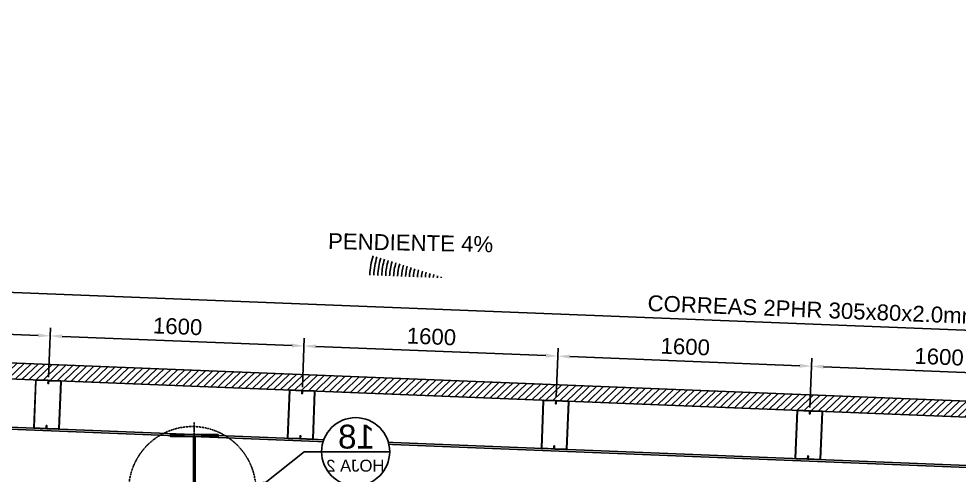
# Model space of a CAD drawing. Header units: millimetres. Extents: x -241278 to 318497, y -110515 to 29234.
# Drawn here: x 13498 to 19422, y -33477 to -30603 of the extents above; entities that cross this region are included whole.
import ezdxf
from ezdxf import colors
from ezdxf.entities.mleader import LeaderData, LeaderLine
from ezdxf.enums import TextEntityAlignment as Align
from ezdxf.math import Vec2, Vec3

# ---------------------------------------------------------------- set-up
doc = ezdxf.new("R2010")
doc.units = ezdxf.units.MM
doc.header["$LTSCALE"] = 0.1
doc.set_wipeout_variables(frame=1)
doc.linetypes.add('CENTERX2', pattern=[101.6, 63.5, -12.7, 12.7, -12.7])
doc.linetypes.add('HIDDENX2', pattern=[19.05, 12.7, -6.35])
for name, color, linetype in [('EE-5', 7, 'Continuous'), ('EE-TEXTO 1', 4, 'Continuous'), ('EE-TEXTO 2', 2, 'Continuous'), ('SIM-2PHR 305x80x2', 4, 'Continuous'), ('SIM-ACHURADOS', 8, 'Continuous'), ('SIM-ARM 580x1-4x200x1-2', 44, 'Continuous'), ('SIM-ARM 700x3-8x300x1-2', 66, 'Continuous'), ('SIM-COTAS', 1, 'Continuous'), ('SIM-EJES', 8, 'CENTERX2'), ('SIM-OCULTOS', 8, 'HIDDENX2')]:
    doc.layers.add(name, color=color, linetype=linetype)
doc.styles.add('ARIAL', font='arial.ttf')
doc.styles.add('ARIAL EE', font='arial.ttf')
doc.styles.get("Standard").update_dxf_attribs({"font": 'arial.ttf'})
doc.dimstyles.new('EE 1_STANDAR', dxfattribs={"dimtxt": 2, "dimasz": 1.5, "dimexe": 1, "dimexo": 0.5, "dimgap": 0.8, "dimtad": 1, "dimdec": 0, "dimdsep": 46, "dimtxsty": 'Standard', "dimcen": 0.09, "dimclrd": 256, "dimclre": 256, "dimclrt": 2, "dimadec": 0, "dimazin": 0, "dimtfac": 1, "dimtdec": 0, "dimtix": 1, "dimtmove": 0, "dimatfit": 2, "dimfxl": 1, "dimtolj": 1, "dimlwd": -1, "dimlwe": -1, "dimarcsym": 1})

# ---------------------------------------------------------------- blocks, each defined once
blk = doc.blocks.new('*D74')
at = {"layer": 'SIM-COTAS', "transparency": 16777216}
for p, q in [((12085.8, -32794.7), (12108.6, -32221.9)), ((12181.6, -32274.8), (26423.3, -32842.4)), ((26477.3, -33369.5), (26500.2, -32795.4))]:
    blk.add_line(p, q, dxfattribs=at)
for points in [[(12182.1, -32262.3), (12181.1, -32287.3), (12106.7, -32271.8)], [(26423.8, -32829.9), (26422.8, -32854.9), (26498.2, -32845.4)]]:
    blk.add_solid(points, dxfattribs=at)
at = {"layer": 'SIM-COTAS', "color": 2, "transparency": 16777216, "insert": (18506.5, -32435.1), "char_height": 100, "attachment_point": 5, "rotation": 357.71779}
blk.add_mtext('\\A1;CORREAS 2PHR 305x80x2.0mm', dxfattribs=at)
blk = doc.blocks.new('*D76')
at = {"layer": 'SIM-COTAS', "transparency": 16777216}
for p, q in [((18482, -33050), (18494.4, -32740.9)), ((20016.5, -32851.6), (18567.3, -32793.8)), ((20081.1, -33113.2), (20093.4, -32804.6))]:
    blk.add_line(p, q, dxfattribs=at)
for points in [[(18567.8, -32781.3), (18566.8, -32806.3), (18492.4, -32790.8)], [(20017, -32839.1), (20016, -32864.1), (20091.4, -32854.6)]]:
    blk.add_solid(points, dxfattribs=at)
at = {"layer": 'SIM-COTAS', "color": 2, "transparency": 16777216, "insert": (19295.5, -32731.7), "char_height": 100, "attachment_point": 5, "rotation": 357.71779}
blk.add_mtext('\\A1;1600', dxfattribs=at)
blk = doc.blocks.new('*D77')
at = {"layer": 'SIM-COTAS', "transparency": 16777216}
for p, q in [((16883, -32986.4), (16895.3, -32677.1)), ((18417.4, -32787.8), (16968.2, -32730)), ((18482, -33050), (18494.4, -32740.8))]:
    blk.add_line(p, q, dxfattribs=at)
for points in [[(16968.7, -32717.5), (16967.7, -32742.5), (16893.3, -32727)], [(18417.9, -32775.3), (18416.9, -32800.3), (18492.4, -32790.8)]]:
    blk.add_solid(points, dxfattribs=at)
at = {"layer": 'SIM-COTAS', "color": 2, "transparency": 16777216, "insert": (17696.5, -32667.9), "char_height": 100, "attachment_point": 5, "rotation": 357.71779}
blk.add_mtext('\\A1;1600', dxfattribs=at)
blk = doc.blocks.new('*D78')
at = {"layer": 'SIM-COTAS', "transparency": 16777216}
for p, q in [((15284, -32922.3), (15296.3, -32613.3)), ((16818.4, -32724), (15369.3, -32666.3)), ((16883, -32986.4), (16895.3, -32677.1))]:
    blk.add_line(p, q, dxfattribs=at)
for points in [[(15369.8, -32653.8), (15368.8, -32678.8), (15294.3, -32663.3)], [(16818.9, -32711.6), (16817.9, -32736.5), (16893.3, -32727)]]:
    blk.add_solid(points, dxfattribs=at)
at = {"layer": 'SIM-COTAS', "color": 2, "transparency": 16777216, "insert": (16097.4, -32604.2), "char_height": 100, "attachment_point": 5, "rotation": 357.71779}
blk.add_mtext('\\A1;1600', dxfattribs=at)
blk = doc.blocks.new('*D79')
at = {"layer": 'SIM-COTAS', "transparency": 16777216}
for p, q in [((13684.9, -32858.7), (13697.2, -32549.6)), ((15219.4, -32660.3), (13770.1, -32602.6)), ((15284, -32922.3), (15296.3, -32613.3))]:
    blk.add_line(p, q, dxfattribs=at)
for points in [[(13770.6, -32590.1), (13769.6, -32615.1), (13695.2, -32599.6)], [(15219.9, -32647.8), (15218.9, -32672.8), (15294.3, -32663.3)]]:
    blk.add_solid(points, dxfattribs=at)
at = {"layer": 'SIM-COTAS', "color": 2, "transparency": 16777216, "insert": (14498.4, -32540.5), "char_height": 100, "attachment_point": 5, "rotation": 357.71779}
blk.add_mtext('\\A1;1600', dxfattribs=at)
blk = doc.blocks.new('*D80')
at = {"layer": 'SIM-COTAS', "transparency": 16777216}
for p, q in [((12085.8, -32794.8), (12098.1, -32486)), ((13620.2, -32596.7), (12171.1, -32538.9)), ((13684.9, -32858.7), (13697.2, -32549.7))]:
    blk.add_line(p, q, dxfattribs=at)
for points in [[(12171.6, -32526.4), (12170.6, -32551.4), (12096.1, -32535.9)], [(13620.7, -32584.2), (13619.7, -32609.2), (13695.2, -32599.7)]]:
    blk.add_solid(points, dxfattribs=at)
at = {"layer": 'SIM-COTAS', "color": 2, "transparency": 16777216, "insert": (12899.3, -32476.8), "char_height": 100, "attachment_point": 5, "rotation": 357.71779}
blk.add_mtext('\\A1;1600', dxfattribs=at)
blk = doc.blocks.new('SIM-PENDIENTE')
for radius in [9.5, 9, 8.5, 8, 7.5, 7, 6.5, 6, 5.5, 5, 4.5, 4, 3.5, 3, 2.5, 2, 1.5, 1, 0.5]:
    blk.add_arc((0, 0), radius, 165, 180)
blk = doc.blocks.new('*D91')
at = {"layer": 'SIM-COTAS', "color": 2, "transparency": 16777216, "insert": (17156.1, -34052.2), "char_height": 100, "attachment_point": 5, "rotation": 357.71875}
blk.add_mtext('\\A1;VIGA ARMADATIPO 1', dxfattribs=at)
blk = doc.blocks.new('*D598')
at = {"layer": 'SIM-COTAS', "color": 2, "transparency": 16777216, "insert": (19566.9, 3063), "char_height": 200, "attachment_point": 5, "rotation": 7.63055, "bg_fill": 3, "box_fill_scale": 1.1, "bg_fill_color": 256, "bg_fill_true_color": 13158600, "bg_fill_transparency": 0}
blk.add_mtext('\\A1;60196', dxfattribs=at)
blk = doc.blocks.new('ITEM DETALLE')
at = {"color": 7, "transparency": 16777216}
blk.add_wipeout([(0, 4.29), (-0.84, 4.2), (-1.64, 3.96), (-2.38, 3.56), (-3.03, 3.03), (-3.56, 2.38), (-3.96, 1.64), (-4.2, 0.84), (-4.29, 0), (-4.2, -0.84), (-3.96, -1.64), (-3.56, -2.38), (-3.03, -3.03), (-2.38, -3.56), (-1.64, -3.96), (-0.84, -4.2), (0, -4.29), (0.84, -4.2), (1.64, -3.96), (2.38, -3.56), (3.03, -3.03), (3.56, -2.38), (3.96, -1.64), (4.2, -0.84), (4.29, 0), (4.2, 0.84), (3.96, 1.64), (3.56, 2.38), (3.03, 3.03), (2.38, 3.56), (1.64, 3.96), (0.84, 4.2)], dxfattribs=at)
at = {"layer": 'EE-5', "color": 7, "transparency": 16777216}
blk.add_line((-4.29, 0), (4.29, 0), dxfattribs=at)
blk.add_circle((0, 0), 4.29, dxfattribs=at)
at = {"layer": 'EE-TEXTO 1', "color": 4, "transparency": 16777216, "style": 'ARIAL EE'}
blk.add_attdef('X', text='', height=3, dxfattribs=at).set_placement((-0.11, 1.9), align=Align.MIDDLE_CENTER)
at = {"layer": 'EE-TEXTO 2', "color": 2, "transparency": 16777216, "style": 'ARIAL EE'}
blk.add_attdef('###', text='', height=1.5, dxfattribs=at).set_placement((0.04, -1.76), align=Align.MIDDLE_CENTER)

msp = doc.modelspace()

# ---------------------------------------------------------------- hatches: boundary and pattern name
at = {"layer": 'SIM-ACHURADOS'}
h = msp.add_hatch(dxfattribs=at)
h.set_pattern_fill('ANSI31', color=256, scale=10, angle=-1.13644)
h.set_pattern_definition([(43.86356, (22202.03, 220.984), (-22.000952, 22.891496), [])])
h.paths.add_polyline_path([(11379.9, -32787.5), (20365.9, -33146.7), (20370, -33046.7), (11384, -32687.6)])

# ---------------------------------------------------------------- linework, layer by layer
msp.add_lwpolyline([(11379.9, -32787.5), (20365.9, -33146.7), (20370, -33046.7), (11384, -32687.6)], close=True)
at = {"layer": 'SIM-2PHR 305x80x2'}
for points in [[(13683.2, -32899.5), (13681.2, -32899.4), (13681.9, -32883.5, 0.414214), (13680, -32881.4), (13608, -32878.5, 0.414214), (13605.9, -32880.4), (13594.1, -33177.2, 0.414214), (13596, -33179.3), (13667.9, -33182.1, 0.414214), (13670, -33180.2), (13670.7, -33164.2), (13672.7, -33164.3), (13672, -33180.3, -0.414214), (13667.9, -33184.1), (13595.9, -33181.3, -0.414214), (13592.1, -33177.1), (13603.9, -32880.3, -0.414214), (13608.1, -32876.5), (13680, -32879.4, -0.414214), (13683.9, -32883.5), (13683.2, -32899.5)], [(13683.2, -32899.5), (13685.2, -32899.6), (13685.9, -32883.6, -0.414214), (13687.9, -32881.7), (13759.9, -32884.6, -0.414214), (13761.8, -32886.6), (13750, -33183.4, -0.414214), (13747.9, -33185.3), (13675.9, -33182.5, -0.414214), (13674, -33180.4), (13674.7, -33164.4), (13672.7, -33164.3), (13672, -33180.3, 0.414214), (13675.9, -33184.5), (13747.8, -33187.3, 0.414214), (13752, -33183.5), (13763.8, -32886.7, 0.414214), (13760, -32882.6), (13688, -32879.7, 0.414214), (13683.9, -32883.5), (13683.2, -32899.5)], [(15282.4, -32963.4), (15280.4, -32963.3), (15281, -32947.3, 0.414214), (15279.1, -32945.3), (15207.1, -32942.4, 0.414214), (15205.1, -32944.3), (15193.2, -33241.1, 0.414214), (15195.1, -33243.1), (15267.1, -33246, 0.414214), (15269.2, -33244.1), (15269.8, -33228.1), (15271.8, -33228.2), (15271.2, -33244.2, -0.414214), (15267, -33248), (15195.1, -33245.1, -0.414214), (15191.2, -33241), (15203.1, -32944.2, -0.414214), (15207.2, -32940.4), (15279.2, -32943.3, -0.414214), (15283, -32947.4), (15282.4, -32963.4)], [(15282.4, -32963.4), (15284.4, -32963.5), (15285, -32947.5, -0.414214), (15287.1, -32945.6), (15359, -32948.4, -0.414214), (15360.9, -32950.5), (15349.1, -33247.3, -0.414214), (15347, -33249.2), (15275.1, -33246.3, -0.414214), (15273.2, -33244.3), (15273.8, -33228.3), (15271.8, -33228.2), (15271.2, -33244.2, 0.414214), (15275, -33248.3), (15346.9, -33251.2, 0.414214), (15351.1, -33247.4), (15362.9, -32950.6, 0.414214), (15359.1, -32946.4), (15287.2, -32943.6, 0.414214), (15283, -32947.4), (15282.4, -32963.4)], [(16881.3, -33027.3), (16879.3, -33027.2), (16880, -33011.2, 0.414214), (16878.1, -33009.1), (16806.1, -33006.2, 0.414214), (16804, -33008.2), (16792.2, -33304.9, 0.414214), (16794.1, -33307), (16866, -33309.9, 0.414214), (16868.1, -33308), (16868.8, -33292), (16870.8, -33292.1), (16870.1, -33308, -0.414214), (16866, -33311.9), (16794, -33309, -0.414214), (16790.2, -33304.9), (16802, -33008.1, -0.414214), (16806.2, -33004.3), (16878.1, -33007.1, -0.414214), (16882, -33011.3), (16881.3, -33027.3)], [(16881.3, -33027.3), (16883.3, -33027.3), (16884, -33011.4, -0.414214), (16886.1, -33009.4), (16958, -33012.3, -0.414214), (16959.9, -33014.4), (16948.1, -33311.2, -0.414214), (16946, -33313.1), (16874, -33310.2, -0.414214), (16872.1, -33308.1), (16872.8, -33292.1), (16870.8, -33292.1), (16870.1, -33308, 0.414214), (16874, -33312.2), (16945.9, -33315.1, 0.414214), (16950.1, -33311.2), (16961.9, -33014.5, 0.414214), (16958.1, -33010.3), (16886.1, -33007.4, 0.414214), (16882, -33011.3), (16881.3, -33027.3)], [(18480.4, -33091.1), (18478.4, -33091.1), (18479, -33075.1, 0.414214), (18477.1, -33073), (18405.2, -33070.1, 0.414214), (18403.1, -33072), (18391.2, -33368.8, 0.414214), (18393.2, -33370.9), (18465.1, -33373.8, 0.414214), (18467.2, -33371.8), (18467.8, -33355.9), (18469.8, -33355.9), (18469.2, -33371.9, -0.414214), (18465, -33375.8), (18393.1, -33372.9, -0.414214), (18389.2, -33368.7), (18401.1, -33072, -0.414214), (18405.3, -33068.1), (18477.2, -33071, -0.414214), (18481, -33075.2), (18480.4, -33091.1)], [(18480.4, -33091.1), (18482.4, -33091.2), (18483, -33075.2, -0.414214), (18485.1, -33073.3), (18557.1, -33076.2, -0.414214), (18559, -33078.3), (18547.1, -33375, -0.414214), (18545, -33377), (18473.1, -33374.1, -0.414214), (18471.2, -33372), (18471.8, -33356), (18469.8, -33355.9), (18469.2, -33371.9, 0.414214), (18473, -33376.1), (18545, -33379, 0.414214), (18549.1, -33375.1), (18561, -33078.3, 0.414214), (18557.1, -33074.2), (18485.2, -33071.3, 0.414214), (18481, -33075.2), (18480.4, -33091.1)]]:
    msp.add_lwpolyline(points, format="xyb", dxfattribs=at)
at = {"layer": 'SIM-ARM 580x1-4x200x1-2'}
for points in [[(10602.8, -33074.5), (20366.3, -33463.4), (20366.5, -34018.6), (11566.6, -33667.5), (11205.5, -33274.7), (10595.9, -33248.7)], [(20366.3, -33450.7), (10603.3, -33061.8), (10602.8, -33074.5), (20366.3, -33463.4)]]:
    msp.add_lwpolyline(points, close=True, dxfattribs=at)
at = {"layer": 'SIM-ARM 700x3-8x300x1-2'}
for points in [[(14453.3, -33221.1), (14753.3, -33221.1), (14753.3, -33233.8), (14453.3, -33233.8)], [(14598.5, -33908.4), (14608, -33908.4), (14608, -33233.8), (14598.5, -33233.8)]]:
    msp.add_lwpolyline(points, close=True, dxfattribs=at)
at = {"layer": 'SIM-EJES'}
msp.add_line((14603.3, -33998.8), (14603.3, -33143.5), dxfattribs=at)
at = {"layer": 'SIM-OCULTOS'}
msp.add_line((14602.1, -37494.4), (14602.3, -33458.2), dxfattribs=at)

# ---------------------------------------------------------------- block references
at = {"layer": 'SIM-COTAS', "xscale": 50.00000000000001, "yscale": 50.00000000000001, "zscale": 50.00000000000001, "rotation": 357.7329925066168}
msp.add_blockref('SIM-PENDIENTE', (16183.7, -32235.9), dxfattribs=at)

# ---------------------------------------------------------------- texts
at = {"layer": 'SIM-COTAS', "color": 2, "insert": (15445.1, -32053.4), "char_height": 100, "width": 2518.001, "attachment_point": 7, "rotation": 358.86356, "style": 'ARIAL'}
msp.add_mtext('\\A1;PENDIENTE 4%', dxfattribs=at)

# ---------------------------------------------------------------- dimensions: what is measured, and where the dimension line sits
at = {"layer": 'SIM-COTAS'}
dim = msp.add_linear_dim(base=(26498.2, -32845.4), p1=(12084.8, -32819.7), p2=(26476.3, -33394.5), angle=357.71779, text='CORREAS 2PHR 305x80x2.0mm', dimstyle='EE 1_STANDAR', dxfattribs=at)
dim.commit()
dim.dimension.update_dxf_attribs({"geometry": '*D74', "text_midpoint": (18502.9, -32526.8), "dimtype": 160})
for base, p1, p2, picture, middle in [((12096.1, -32535.9), (13683.9, -32883.7), (12084.8, -32819.8), '*D80', (12899.3, -32476.8)), ((13695.2, -32599.6), (15283, -32947.3), (13683.9, -32883.7), '*D79', (14498.4, -32540.5)), ((15294.3, -32663.3), (16882, -33011.4), (15283, -32947.3), '*D78', (16097.4, -32604.2)), ((16893.3, -32727), (18481, -33075), (16882, -33011.4), '*D77', (17696.5, -32667.9)), ((18492.4, -32790.8), (20080.1, -33138.2), (18481, -33075), '*D76', (19295.5, -32731.7))]:
    dim = msp.add_linear_dim(base=base, p1=p1, p2=p2, angle=357.71779, dimstyle='EE 1_STANDAR', dxfattribs=at)
    dim.commit()
    dim.dimension.update_dxf_attribs({"geometry": picture, "text_midpoint": middle})
dim = msp.add_linear_dim(base=(20338.8, -34270.8), p1=(10614.5, -33062.2), p2=(20371.5, -33450.9), angle=357.71875, text='VIGA ARMADATIPO 1', dimstyle='EE 1_STANDAR', override={"dimse1": 1, "dimse2": 1, "dimsd1": 1, "dimsd2": 1}, dxfattribs=at)
dim.commit()
dim.dimension.update_dxf_attribs({"geometry": '*D91', "text_midpoint": (17152.4, -34143.8), "dimtype": 161})

# ---------------------------------------------------------------- leaders
at = {"layer": 'SIM-COTAS', "linetype": 'Continuous'}
ml = msp.add_multileader_mtext('Standard', dxfattribs=at)
ml.set_content('\\A1;{\\C2;TEJA\\PSEGUN ARQUITECTO}', color=256)
ml.set_leader_properties()
ml.build(insert=Vec2(0, 0))
ml.multileader.update_dxf_attribs({"dogleg_length": 0.0025, "arrow_head_size": 100, "scale": 50})
ctx = ml.context
ctx.base_point, ctx.scale, ctx.char_height, ctx.arrow_head_size, ctx.landing_gap_size, ctx.plane_origin, ctx.plane_x_axis, ctx.plane_y_axis = Vec3(-16865.2, -32000.4), 50, 100, 100, 50, Vec3(-35220.7, -34388.4), Vec3(0.999798, 0.020078), Vec3(-0.020078, 0.999798)
notes = []
notes.append((ctx, [(0, (1, 1, 0), (-17017, -32003.4), (0.999798, 0.020078), 151.8, [(0, [(-17568.2, -33086.7)], 0, [])])]))
ctx.mtext.insert, ctx.mtext.text_direction, ctx.mtext.rotation, ctx.mtext.width, ctx.mtext.defined_height, ctx.mtext.flow_direction = Vec3(-16816.3, -31945.5), Vec3(0.999798, 0.020078), 0.020079, 1310.826, 411.1, 5
ml = msp.add_multileader_mtext('Standard', dxfattribs=at)
ml.set_content('\\A1;{\\C2;PROYECCION\\PCANAL DE AGUAS LLUVIAS SEGUN DISEÑO HIDRAULICO}', color=256)
ml.set_leader_properties()
ml.build(insert=Vec2(0, 0))
ml.multileader.update_dxf_attribs({"dogleg_length": 0.0025, "arrow_head_size": 100, "scale": 50})
ctx = ml.context
ctx.base_point, ctx.scale, ctx.char_height, ctx.arrow_head_size, ctx.landing_gap_size, ctx.plane_origin = Vec3(25254.2, -32022.4), 50, 100, 100, 50, Vec3(44582.6, -34649.4)
ctx.text_align_type = 2
notes.append((ctx, [(0, (1, 1, 0), (26925, -32022.4), (-1, 0), 151.8, [(0, [(26705.4, -33698.3)], 0, [])])]))
ctx.mtext.insert, ctx.mtext.rotation, ctx.mtext.width, ctx.mtext.defined_height, ctx.mtext.alignment, ctx.mtext.flow_direction = Vec3(26723.2, -31971.6), 6.283185, 1471.795, 542.5, 3, 5
ml = msp.add_multileader_mtext('Standard', dxfattribs=at)
ml.set_content('\\A1;{\\C2;TEJA\\PSEGUN ARQUITECTO}', color=256)
ml.set_leader_properties()
ml.build(insert=Vec2(0, 0))
ml.multileader.update_dxf_attribs({"dogleg_length": 0.0025, "arrow_head_size": 100, "scale": 50})
ctx = ml.context
ctx.base_point, ctx.scale, ctx.char_height, ctx.arrow_head_size, ctx.landing_gap_size, ctx.plane_origin = Vec3(2796.8, -32166), 50, 100, 100, 50, Vec3(-15602.9, -34185)
notes.append((ctx, [(0, (1, 1, 0), (2645, -32166), (1, 0), 151.8, [(0, [(2069.7, -33175.6)], 0, [])])]))
ctx.mtext.insert, ctx.mtext.width, ctx.mtext.defined_height, ctx.mtext.flow_direction = Vec3(2846.8, -32112.1), 1310.826, 411.1, 5
ml = msp.add_multileader_mtext('Standard', dxfattribs=at)
ml.set_content('\\A1;{\\C2;CAJON 450x160x3/16"}', color=256)
ml.set_leader_properties()
ml.build(insert=Vec2(0, 0))
ml.multileader.update_dxf_attribs({"dogleg_length": 0.0025, "arrow_head_size": 100, "scale": 50})
ctx = ml.context
ctx.base_point, ctx.scale, ctx.char_height, ctx.arrow_head_size, ctx.landing_gap_size, ctx.plane_origin = Vec3(-13864.2, -32487.3), 50, 100, 100, 50, Vec3(-32039.9, -34226.8)
notes.append((ctx, [(0, (1, 1, 0), (-14016, -32487.3), (1, 0), 151.8, [(0, [(-14251.9, -32993)], 0, [])])]))
ctx.mtext.insert, ctx.mtext.width, ctx.mtext.defined_height, ctx.mtext.flow_direction = Vec3(-13814.2, -32436.4), 1310.826, 411.1, 5
ml = msp.add_multileader_mtext('Standard', dxfattribs=at)
ml.set_content('\\A1;{\\C2;CAJON 450x160x3/16"}', color=256)
ml.set_leader_properties()
ml.build(insert=Vec2(0, 0))
ml.multileader.update_dxf_attribs({"dogleg_length": 0.0025, "arrow_head_size": 100, "scale": 50})
ctx = ml.context
ctx.base_point, ctx.scale, ctx.char_height, ctx.arrow_head_size, ctx.landing_gap_size, ctx.plane_origin = Vec3(4052.1, -32545.4), 50, 100, 100, 50, Vec3(-14609.8, -34387.7)
notes.append((ctx, [(0, (1, 1, 0), (3900.3, -32545.4), (1, 0), 151.8, [(0, [(3267.4, -33436.6)], 0, [])])]))
ctx.mtext.insert, ctx.mtext.width, ctx.mtext.defined_height, ctx.mtext.flow_direction = Vec3(4102.1, -32494.5), 1310.826, 411.1, 5
ml = msp.add_multileader_mtext('Standard', dxfattribs=at)
ml.set_content('\\A1;{\\C2;REMATE\\PSEGUN ARQUITECTO}', color=256)
ml.set_leader_properties()
ml.build(insert=Vec2(0, 0))
ml.multileader.update_dxf_attribs({"dogleg_length": 0.0025, "arrow_head_size": 100, "scale": 50})
ctx = ml.context
ctx.base_point, ctx.scale, ctx.char_height, ctx.arrow_head_size, ctx.landing_gap_size, ctx.plane_origin = Vec3(-13669.3, -32938.6), 50, 100, 100, 50, Vec3(-31867.4, -34904.3)
notes.append((ctx, [(0, (1, 1, 0), (-13821.2, -32938.6), (1, 0), 151.8, [(0, [(-13929.2, -33159.2)], 0, [])])]))
ctx.mtext.insert, ctx.mtext.width, ctx.mtext.defined_height, ctx.mtext.flow_direction = Vec3(-13619.3, -32884.8), 1469.346, 411.1, 5
ml = msp.add_multileader_mtext('Standard', dxfattribs=at)
ml.set_content('\\A1;{\\C2;REMATE\\PSEGUN ARQUITECTO}', color=256)
ml.set_leader_properties()
ml.build(insert=Vec2(0, 0))
ml.multileader.update_dxf_attribs({"dogleg_length": 0.0025, "arrow_head_size": 100, "scale": 50})
ctx = ml.context
ctx.base_point, ctx.scale, ctx.char_height, ctx.arrow_head_size, ctx.landing_gap_size, ctx.plane_origin = Vec3(4312.6, -33102), 50, 100, 100, 50, Vec3(-13944.1, -35137.3)
notes.append((ctx, [(0, (1, 1, 0), (4160.7, -33102), (1, 0), 151.8, [(0, [(3981.2, -33407.5)], 0, [])])]))
ctx.mtext.insert, ctx.mtext.width, ctx.mtext.defined_height, ctx.mtext.flow_direction = Vec3(4362.6, -33048.2), 1469.346, 411.1, 5
ml = msp.add_multileader_mtext('Standard', dxfattribs=at)
ml.set_content('\\A1;{\\C2;VIGA ARMADA\\PTIPO 3}', color=256)
ml.set_leader_properties()
ml.build(insert=Vec2(0, 0))
ml.multileader.update_dxf_attribs({"dogleg_length": 0.0025, "arrow_head_size": 100, "scale": 50})
ctx = ml.context
ctx.base_point, ctx.scale, ctx.char_height, ctx.arrow_head_size, ctx.landing_gap_size, ctx.plane_origin = Vec3(10665.9, -34186.2), 50, 100, 100, 50, Vec3(28377.5, -35209.5)
notes.append((ctx, [(1, (1, 1, 0), (10514, -34186.2), (1, 0), 151.8, [(0, [(10514, -33258.4)], 0, [])])]))
ctx.mtext.insert, ctx.mtext.rotation, ctx.mtext.width, ctx.mtext.defined_height, ctx.mtext.flow_direction = Vec3(10715.9, -34135.3), 6.283185, 1315.78, 411.1, 5
for ctx, leaders in notes:
    for number, flags, end, landing, length, lines in leaders:
        leader = LeaderData()
        leader.index, (leader.has_last_leader_line, leader.has_dogleg_vector, leader.attachment_direction) = number, flags
        leader.last_leader_point, leader.dogleg_vector, leader.dogleg_length = Vec3(end), Vec3(landing), length
        for number, points, colour, breaks in lines:
            line = LeaderLine()
            line.index, line.vertices, line.color, line.breaks = number, Vec3.list(points), colors.encode_raw_color(colour), breaks
            leader.lines.append(line)
        ctx.leaders.append(leader)

# ---------------------------------------------------------------- next in the draw order: dimensions: what is measured, and where the dimension line sits
at = {"layer": 'SIM-COTAS'}
dim = msp.add_linear_dim(base=(-10240.5, -1114), p1=(51444.3, -8212.1, 0), p2=(-5861.1, -33802.6), angle=7.63055, dimstyle='EE 1_STANDAR', override={"dimse1": 1, "dimse2": 1, "dimsd1": 1, "dimsd2": 1, "dimfxl": 0.0015, "dimtfill": 1}, dxfattribs=at)
dim.commit()
dim.dimension.update_dxf_attribs({"geometry": '*D598', "text_midpoint": (19566.9, 3063)})

# ---------------------------------------------------------------- next in the draw order: linework, layer by layer
at = {"layer": 'SIM-OCULTOS'}
msp.add_circle((14590.7, -33571), 400.5, dxfattribs=at)

# ---------------------------------------------------------------- next in the draw order: leaders
at = {"layer": 'SIM-COTAS'}
ml = msp.add_multileader_block('Standard', dxfattribs=at)
ml.set_content('ITEM DETALLE', color=256, scale=-50)
ml.set_attribute('X', '18', width=0)
ml.set_attribute('###', 'HOJA 2', width=0)
ml.set_leader_properties(color=256)
ml.build(insert=Vec2(0, 0))
ml.multileader.update_dxf_attribs({"arrow_head_size": 75, "scale": 50})
ctx = ml.context
ctx.base_point, ctx.scale, ctx.char_height, ctx.arrow_head_size, ctx.landing_gap_size, ctx.plane_origin = Vec3(15405.5, -33329), 50, 200, 75, 100, Vec3(17484.9, -32795.7)
ctx.text_align_type = 2
notes = []
notes.append((ctx, [(1, (1, 1, 0), (15295.1, -33329), (1, 0), 110.4, [(0, [(14991.2, -33571)], 0, [])])]))
ctx.block.insert, ctx.block.scale = Vec3(15619.7, -33329), Vec3(-50, 50, 50)
for ctx, leaders in notes:
    for number, flags, end, landing, length, lines in leaders:
        leader = LeaderData()
        leader.index, (leader.has_last_leader_line, leader.has_dogleg_vector, leader.attachment_direction) = number, flags
        leader.last_leader_point, leader.dogleg_vector, leader.dogleg_length = Vec3(end), Vec3(landing), length
        for number, points, colour, breaks in lines:
            line = LeaderLine()
            line.index, line.vertices, line.color, line.breaks = number, Vec3.list(points), colors.encode_raw_color(colour), breaks
            leader.lines.append(line)
        ctx.leaders.append(leader)

doc.saveas('drawing.dxf')
